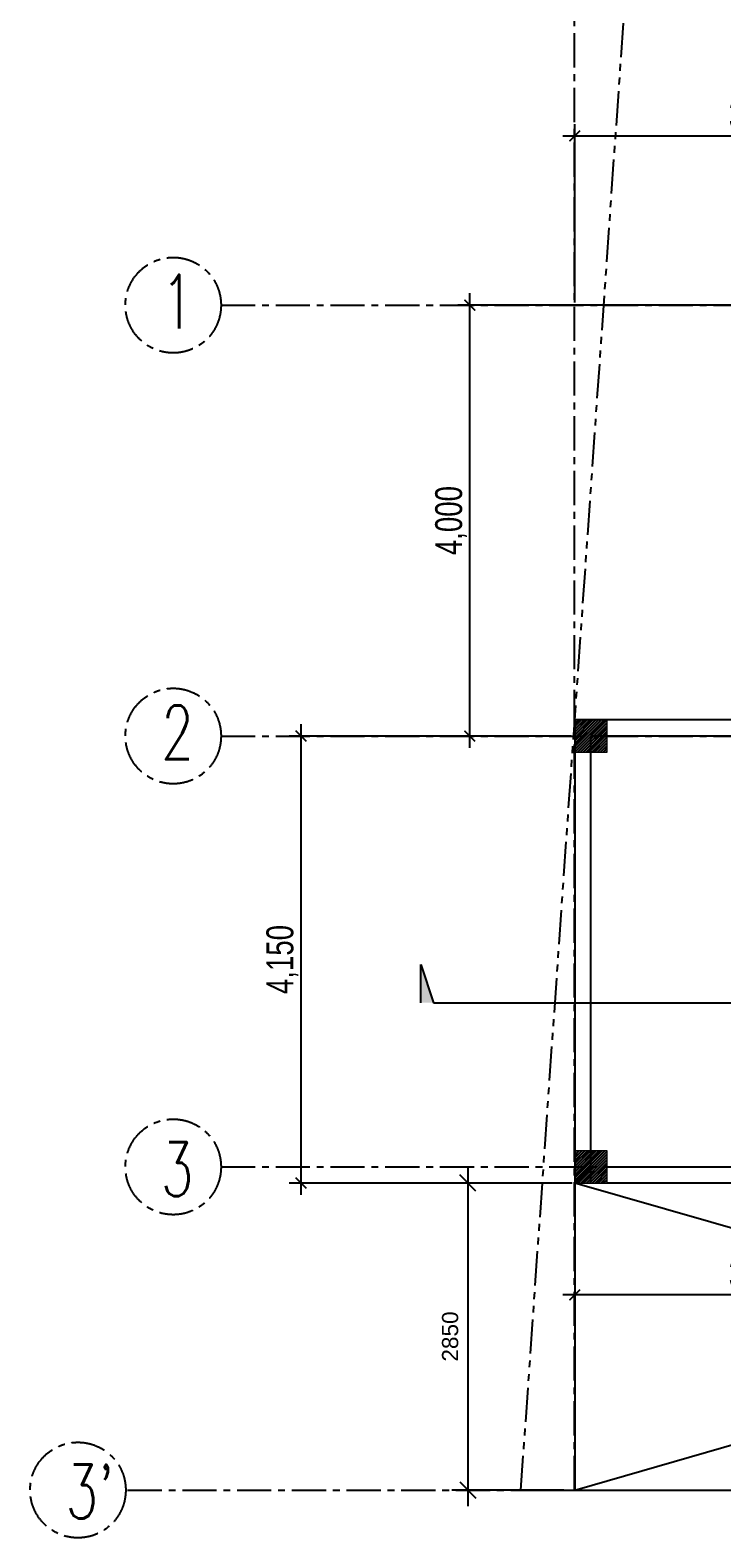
# Model space of a CAD drawing. Header units: millimetres. Extents: x -248340 to 456025, y 261499 to 1049645.
# Drawn here: x -87846 to -81424, y 374402 to 388399 of the extents above; entities that cross this region are included whole.
import ezdxf

# ---------------------------------------------------------------- set-up
doc = ezdxf.new("R2010")
doc.units = ezdxf.units.MM
doc.header["$LTSCALE"] = 8
doc.header["$MEASUREMENT"] = 0
doc.header["$PDMODE"] = 3
doc.header["$PDSIZE"] = 0.3125
for name, pattern in [('CENTER', [50.8, 31.75, -6.35, 6.35, -6.35]), ('CONTINOUS', [0]), ('PHANTOM', [63.5, 31.75, -6.35, 6.35, -6.35, 6.35, -6.35])]:
    doc.linetypes.add(name, pattern=pattern)
doc.layers.get('0').update_dxf_attribs({"linetype": 'CONTINUOUS'})
doc.layers.get('DEFPOINTS').update_dxf_attribs({"color": 8, "linetype": 'CONTINUOUS'})
doc.layers.add('A-ANNO-DIMS', color=211, linetype='CONTINUOUS', lineweight=9)
doc.layers.add('DIM', color=2, linetype='CONTINUOUS', lineweight=25)
for name, color, linetype in [('ar_column', 7, 'CONTINUOUS'), ('ar_grid', 10, 'CENTER'), ('ar_wall', 7, 'CONTINOUS'), ('ar_xsection', 5, 'CONTINOUS'), ('MARK', 7, 'CONTINUOUS')]:
    doc.layers.add(name, color=color, linetype=linetype)
doc.styles.add('Arial_1', font='arial.ttf', dxfattribs={"height": 150})
doc.styles.add('EN-SCL-DIM', font='swisscl.ttf')
doc.styles.get("Standard").update_dxf_attribs({"font": 'txt.shx', "width": 0.7, "bigfont": 'extfont.shx'})
doc.dimstyles.new('Linear_-_3mm_Arial', dxfattribs={"dimscale": 304.8, "dimtxt": 153.03891, "dimasz": 0.492126, "dimexe": 0.492126, "dimexo": 0.328084, "dimgap": 0.287073, "dimtad": 1, "dimdec": 0, "dimzin": 0, "dimdsep": 46, "dimtxsty": 'Arial_1', "dimblk1": 'OBLIQUE', "dimblk2": 'OBLIQUE', "dimsah": 1, "dimcen": 0.09, "dimdle": 0.492126, "dimazin": 0, "dimtfac": 1, "dimtdec": 4, "dimtix": 1, "dimtmove": 0, "dimatfit": 3, "dimfxl": 1, "dimtvp": 1, "dimtfill": 1, "dimtolj": 1, "dimtzin": 0, "dimarcsym": 2})
doc.dimstyles.new('SC50', dxfattribs={"dimscale": 0.5, "dimtxt": 250, "dimasz": 200, "dimexe": 220, "dimexo": 50, "dimgap": 50, "dimtad": 1, "dimdec": 0, "dimrnd": 1, "dimzin": 0, "dimdsep": 46, "dimlunit": 6, "dimtxsty": 'EN-SCL-DIM', "dimblk": 'ARCHTICK', "dimcen": 100, "dimdle": 220, "dimclrd": 1, "dimclre": 1, "dimclrt": 3, "dimadec": 0, "dimazin": 0, "dimtfac": 1, "dimtdec": 0, "dimtofl": 0, "dimtmove": 0, "dimatfit": 3, "dimldrblk": 'OPEN90', "dimfxl": 1, "dimtolj": 1, "dimtzin": 0, "dimarcsym": 1})

# ---------------------------------------------------------------- blocks, each defined once
blk = doc.blocks.new('column')
at = {"layer": 'A-ANNO-DIMS', "ltscale": 1.25}
h = blk.add_hatch(dxfattribs=at)
h.set_pattern_fill('ANSI32', color=5, scale=50)
h.paths.add_polyline_path([(50520, -350284), (50820, -350284), (50820, -349984), (50520, -349984)])
at = {"layer": 'A-ANNO-DIMS', "color": 0, "ltscale": 1.25}
blk.add_lwpolyline([(50520, -350284), (50820, -350284), (50820, -349984), (50520, -349984)], close=True, dxfattribs=at)
blk = doc.blocks.new('_ArchTick')
at = {"color": 0, "linetype": 'ByBlock', "const_width": 0.15}
blk.add_lwpolyline([(-0.5, -0.5), (0.5, 0.5)], dxfattribs=at)
blk = doc.blocks.new('*D990')
at = {"layer": 'DEFPOINTS', "color": 0, "ltscale": 1.25, "transparency": 16777216}
for p in [(-79289, 387417), (-82789, 385846), (-79289, 385846)]:
    blk.add_point(p, dxfattribs=at)
at = {"layer": 'DIM', "color": 1, "lineweight": -2, "ltscale": 1.25, "transparency": 16777216}
for p, q in [((-82789, 385871), (-82789, 387527)), ((-79289, 385871), (-79289, 387527)), ((-82899, 387417), (-79179, 387417))]:
    blk.add_line(p, q, dxfattribs=at)
at = {"layer": 'DIM', "color": 1, "lineweight": -2, "ltscale": 1.25, "transparency": 16777216, "xscale": 100, "yscale": 100, "zscale": 100, "rotation": 180}
blk.add_blockref('_ArchTick', (-82789, 387417), dxfattribs=at)
at = {"layer": 'DIM', "color": 1, "lineweight": -2, "ltscale": 1.25, "transparency": 16777216, "xscale": 100, "yscale": 100, "zscale": 100}
blk.add_blockref('_ArchTick', (-79289, 387417), dxfattribs=at)
at = {"layer": 'DIM', "color": 3, "ltscale": 1.25, "transparency": 16777216, "insert": (-81039, 387517), "char_height": 125, "attachment_point": 5, "style": 'EN-SCL-DIM'}
blk.add_mtext('\\A1;3,500', dxfattribs=at)
blk = doc.blocks.new('_Open90')
at = {"color": 0, "linetype": 'ByBlock', "lineweight": -2}
for p, q in [((0, 0), (-1, 0)), ((-0.5, 0.5), (0, 0)), ((0, 0), (-0.5, -0.5))]:
    blk.add_line(p, q, dxfattribs=at)
blk = doc.blocks.new('*D991')
at = {"layer": 'DEFPOINTS', "color": 0, "ltscale": 1.25, "transparency": 16777216}
for p in [(-79289, 387417), (-82789, 385846), (-79289, 385846)]:
    blk.add_point(p, dxfattribs=at)
at = {"layer": 'DIM', "color": 1, "lineweight": -2, "ltscale": 1.25, "transparency": 16777216}
for p, q in [((-82789, 385871), (-82789, 387527)), ((-79289, 385871), (-79289, 387527)), ((-82899, 387417), (-79179, 387417))]:
    blk.add_line(p, q, dxfattribs=at)
at = {"layer": 'DIM', "color": 1, "lineweight": -2, "ltscale": 1.25, "transparency": 16777216, "xscale": 100, "yscale": 100, "zscale": 100, "rotation": 180}
blk.add_blockref('_ArchTick', (-82789, 387417), dxfattribs=at)
at = {"layer": 'DIM', "color": 1, "lineweight": -2, "ltscale": 1.25, "transparency": 16777216, "xscale": 100, "yscale": 100, "zscale": 100}
blk.add_blockref('_ArchTick', (-79289, 387417), dxfattribs=at)
at = {"layer": 'DIM', "color": 3, "ltscale": 1.25, "transparency": 16777216, "insert": (-81039, 387591), "char_height": 125, "attachment_point": 5, "style": 'EN-SCL-DIM'}
blk.add_mtext('\\A1;{\\H2x;3,500}', dxfattribs=at)
blk = doc.blocks.new('*D999')
at = {"layer": 'DEFPOINTS', "color": 0, "ltscale": 1.25, "transparency": 16777216}
for p in [(-82789, 377696), (-79289, 377696), (-82789, 376657)]:
    blk.add_point(p, dxfattribs=at)
at = {"layer": 'DIM', "color": 1, "lineweight": -2, "ltscale": 1.25, "transparency": 16777216}
for p, q in [((-82789, 377671), (-82789, 376547)), ((-79289, 377671), (-79289, 376547)), ((-79179, 376657), (-82899, 376657))]:
    blk.add_line(p, q, dxfattribs=at)
at = {"layer": 'DIM', "color": 1, "lineweight": -2, "ltscale": 1.25, "transparency": 16777216, "xscale": 100, "yscale": 100, "zscale": 100, "rotation": 180}
blk.add_blockref('_ArchTick', (-82789, 376657), dxfattribs=at)
at = {"layer": 'DIM', "color": 1, "lineweight": -2, "ltscale": 1.25, "transparency": 16777216, "xscale": 100, "yscale": 100, "zscale": 100}
blk.add_blockref('_ArchTick', (-79289, 376657), dxfattribs=at)
at = {"layer": 'DIM', "color": 3, "ltscale": 1.25, "transparency": 16777216, "insert": (-81039, 376831), "char_height": 125, "attachment_point": 5, "style": 'EN-SCL-DIM'}
blk.add_mtext('\\A1;{\\H2x;3,500}', dxfattribs=at)
blk = doc.blocks.new('*D1000')
at = {"layer": 'DEFPOINTS', "color": 0, "ltscale": 1.25, "transparency": 16777216}
for p in [(-85331, 381846), (-82799, 381846), (-82789, 377696)]:
    blk.add_point(p, dxfattribs=at)
at = {"layer": 'DIM', "color": 1, "lineweight": -2, "ltscale": 1.25, "transparency": 16777216}
for p, q in [((-82824, 381846), (-85441, 381846)), ((-85331, 377586), (-85331, 381956)), ((-82814, 377696), (-85441, 377696))]:
    blk.add_line(p, q, dxfattribs=at)
at = {"layer": 'DIM', "color": 1, "lineweight": -2, "ltscale": 1.25, "transparency": 16777216, "xscale": 100, "yscale": 100, "zscale": 100}
for p, rotation in [((-85331, 381846), 90), ((-85331, 377696), 270)]:
    blk.add_blockref('_ArchTick', p, dxfattribs=dict(at, rotation=rotation))
at = {"layer": 'DIM', "color": 3, "ltscale": 1.25, "transparency": 16777216, "insert": (-85504, 379771), "char_height": 125, "attachment_point": 5, "rotation": 90, "style": 'EN-SCL-DIM'}
blk.add_mtext('\\A1;{\\H2x;4,150}', dxfattribs=at)
blk = doc.blocks.new('*D1001')
at = {"layer": 'DEFPOINTS', "color": 0, "ltscale": 1.25, "transparency": 16777216}
for p in [(-83764, 385846), (-79439, 385846), (-82799, 381846)]:
    blk.add_point(p, dxfattribs=at)
at = {"layer": 'DIM', "color": 1, "lineweight": -2, "ltscale": 1.25, "transparency": 16777216}
for p, q in [((-83764, 381736), (-83764, 385956)), ((-79464, 385846), (-83874, 385846)), ((-82824, 381846), (-83874, 381846))]:
    blk.add_line(p, q, dxfattribs=at)
at = {"layer": 'DIM', "color": 1, "lineweight": -2, "ltscale": 1.25, "transparency": 16777216, "xscale": 100, "yscale": 100, "zscale": 100}
for p, rotation in [((-83764, 385846), 90), ((-83764, 381846), 270)]:
    blk.add_blockref('_ArchTick', p, dxfattribs=dict(at, rotation=rotation))
at = {"layer": 'DIM', "color": 3, "ltscale": 1.25, "transparency": 16777216, "insert": (-83937, 383846), "char_height": 125, "attachment_point": 5, "rotation": 90, "style": 'EN-SCL-DIM'}
blk.add_mtext('\\A1;{\\H2x;4,000}', dxfattribs=at)
blk = doc.blocks.new('_Oblique')
at = {"color": 0, "linetype": 'ByBlock', "lineweight": -2}
blk.add_line((-0.5, -0.5), (0.5, 0.5), dxfattribs=at)
blk = doc.blocks.new('*D1142')
at = {"layer": 'DEFPOINTS', "color": 0, "ltscale": 1.25, "transparency": 16777216}
for p in [(-82789, 377696), (-83782, 374846), (-82792, 374846)]:
    blk.add_point(p, dxfattribs=at)
at = {"layer": 'DIM', "color": 0, "lineweight": -2, "ltscale": 1.25, "transparency": 16777216}
for p, q in [((-83782, 377846), (-83782, 374696)), ((-82889, 377696), (-83932, 377696)), ((-82892, 374846), (-83932, 374846))]:
    blk.add_line(p, q, dxfattribs=at)
at = {"layer": 'DIM', "color": 0, "lineweight": -2, "ltscale": 1.25, "transparency": 16777216, "xscale": 149.9999920571061, "yscale": 149.9999920571061, "zscale": 149.9999920571061}
for p, rotation in [((-83782, 377696), 90), ((-83782, 374846), 270)]:
    blk.add_blockref('_Oblique', p, dxfattribs=dict(at, rotation=rotation))
at = {"layer": 'DIM', "color": 0, "ltscale": 1.25, "transparency": 16777216, "insert": (-83946, 376271), "char_height": 150, "attachment_point": 5, "rotation": 90, "style": 'Arial_1', "bg_fill": 3, "box_fill_scale": 1.25, "bg_fill_color": 256, "bg_fill_true_color": 13158600, "bg_fill_transparency": 0}
blk.add_mtext('\\A1;2850', dxfattribs=at)

msp = doc.modelspace()

# ---------------------------------------------------------------- hatches: boundary and pattern name
at = {"layer": 'ar_xsection', "ltscale": 1.25}
h = msp.add_hatch(color=256, dxfattribs=at)
h.dxf.hatch_style = 1
h.paths.add_polyline_path([(-84218.658, 379725.69), (-84102.19, 379369.316), (-84218.658, 379369.316)])

# ---------------------------------------------------------------- linework, layer by layer
at = {"layer": 'ar_grid', "ltscale": 1.25}
for p, q in [((-82791.969, 374845.583), (-82791.969, 394183.775)), ((-86073.611, 385845.582), (-72882.58, 385845.582)), ((-86073.611, 381845.582), (-72882.58, 381845.582)), ((-86073.611, 377845.582), (-72882.58, 377845.582)), ((-86940.331, 374845.582), (-72882.58, 374845.582))]:
    msp.add_line(p, q, dxfattribs=at)
for centre in [(-86517.207, 385845.582), (-86517.207, 381845.582), (-86517.207, 377845.582), (-87402.094, 374845.582)]:
    msp.add_circle(centre, 443.596, dxfattribs=at)
at = {"layer": 'ar_wall', "linetype": 'PHANTOM', "ltscale": 1.25}
msp.add_line((-83288.98, 374845.582), (-82030.239, 392845.582), dxfattribs=at)
at = {"layer": 'ar_wall', "ltscale": 1.25}
for p, q in [((-79438.98, 381995.582), (-82788.98, 381995.582)), ((-82788.98, 381995.582), (-82788.98, 374845.582)), ((-80138.98, 381845.582), (-82638.98, 381845.582)), ((-82638.98, 377695.582), (-82638.98, 381845.582)), ((-82488.98, 377845.582), (-79438.98, 377845.582)), ((-79438.98, 377695.582), (-82488.98, 377695.582)), ((-83288.98, 374845.582), (-72882.58, 374845.582)), ((-82788.98, 374845.582), (-82638.98, 374845.582))]:
    msp.add_line(p, q, dxfattribs=at)
at = {"layer": 'ar_xsection', "ltscale": 1.25}
for p, q in [((-84218.658, 379369.316), (-84218.658, 379725.69)), ((-84218.658, 379725.69), (-84102.19, 379369.316)), ((-84102.19, 379369.316), (-70006.583, 379369.316))]:
    msp.add_line(p, q, dxfattribs=at)
at = {"layer": 'MARK', "ltscale": 1.25}
for p, q in [((-82788.98, 374845.582), (-72882.58, 377695.582)), ((-72882.58, 374845.438), (-82788.98, 377695.582))]:
    msp.add_line(p, q, dxfattribs=at)

# ---------------------------------------------------------------- block references
at = {"layer": 'ar_column', "color": 0}
for p in [(-133309.121, 731980.028), (-133309.121, 727980.028)]:
    msp.add_blockref('column', p, dxfattribs=at)

# ---------------------------------------------------------------- texts
at = {"layer": 'ar_grid', "ltscale": 1.25, "char_height": 500, "attachment_point": 1}
for s, insert in [('1', (-86627.906, 386129.918)), ('2', (-86627.906, 382129.918)), ('3', (-86631.419, 378074.201)), ("3'", (-87515.331, 375082.524))]:
    msp.add_mtext_dynamic_manual_height_columns(s, width=0.40068, gutter_width=1, heights=[0], dxfattribs=dict(at, insert=insert))

# ---------------------------------------------------------------- dimensions: what is measured, and where the dimension line sits
at = {"layer": 'DIM', "color": 0, "ltscale": 1.25}
for base, p1, p2, picture, middle in [((-79288.98, 387417.22), (-82788.98, 385845.582), (-79288.98, 385845.582), '*D991', (-81038.98, 387591.057)), ((-82788.98, 376657.391), (-79288.98, 377695.582), (-82788.98, 377695.582), '*D999', (-81038.98, 376831.227))]:
    dim = msp.add_linear_dim(base=base, p1=p1, p2=p2, text='{\\H2x;<>}', dimstyle='SC50', dxfattribs=at)
    dim.commit()
    dim.dimension.update_dxf_attribs({"geometry": picture, "text_midpoint": middle})
dim = msp.add_linear_dim(base=(-79288.98, 387417.22), p1=(-82788.98, 385845.582), p2=(-79288.98, 385845.582), dimstyle='SC50', dxfattribs=at)
dim.commit()
dim.dimension.update_dxf_attribs({"geometry": '*D990', "text_midpoint": (-81038.98, 387516.639)})
dim = msp.add_linear_dim(base=(-83763.679, 385845.582), p1=(-82799.47, 381845.582), p2=(-79438.98, 385845.582), angle=90, text='{\\H2x;<>}', dimstyle='SC50', dxfattribs=at)
dim.commit()
dim.dimension.update_dxf_attribs({"geometry": '*D1001', "text_midpoint": (-83937.352, 383845.582)})
dim = msp.add_linear_dim(base=(-85330.743, 381845.582), p1=(-82788.98, 377695.582), p2=(-82799.47, 381845.582), angle=90, text='{\\H2x;<>}', dimstyle='SC50', dxfattribs=at)
dim.commit()
dim.dimension.update_dxf_attribs({"geometry": '*D1000', "text_midpoint": (-85330.743, 379770.582), "dimtype": 160})

# ---------------------------------------------------------------- next in the draw order: dimensions: what is measured, and where the dimension line sits
at = {"layer": 'DIM', "ltscale": 1.25}
dim = msp.add_linear_dim(base=(-83781.799, 374845.583), p1=(-82788.98, 377695.582), p2=(-82791.969, 374845.583), angle=90, dimstyle='Linear_-_3mm_Arial', override={"dimpost": '<>'}, dxfattribs=at)
dim.commit()
dim.dimension.update_dxf_attribs({"geometry": '*D1142', "text_midpoint": (-83945.885, 376270.582)})

doc.saveas('drawing.dxf')
